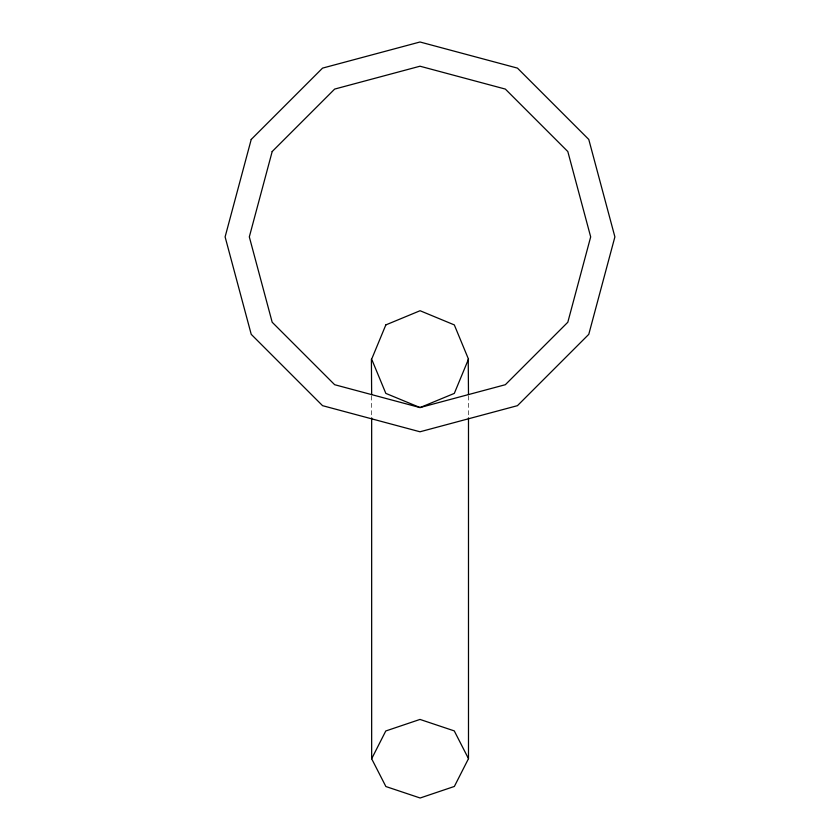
<?xml version="1.0" encoding="UTF-8"?>
<svg xmlns="http://www.w3.org/2000/svg" width="840" height="840" viewBox="0 0 840 840"><rect width="100%" height="100%" fill="white"/><g stroke="black" fill="none" stroke-linecap="round" stroke-linejoin="round"><path stroke-width="0.63" stroke-dasharray="4.2 3.15" d="M468.489 395.923L468.489 416.588M371.658 395.934L371.658 416.567"/><path stroke-width="1.26" d="M371.658 758.772L385.781 730.978L420 719.428L454.262 730.895L468.489 758.657L454.367 786.45L420.147 798L385.885 786.534L371.658 758.772L371.658 417.858M468.237 359.153L468.489 394.632M371.395 359.153L371.658 394.643M468.489 417.879L468.489 758.657M251.223 139.451L225.109 236.891L251.223 334.341L322.55 405.668L420 431.781L517.451 405.668L588.777 334.341L614.891 236.891L588.777 139.451L517.451 68.114L420 42L322.55 68.114L251.223 139.451M272.181 151.547L249.322 236.891L272.181 322.235L334.656 384.709L420 407.568L505.344 384.709L567.819 322.235L590.678 236.891L567.819 151.547L505.344 89.082L420 66.213L334.656 89.082L272.181 151.547M385.833 324.912L371.658 359.153L385.833 393.393L420.074 407.568L454.314 393.393L468.489 359.153L454.314 324.912L420.074 310.727L385.833 324.912"/></g></svg>
